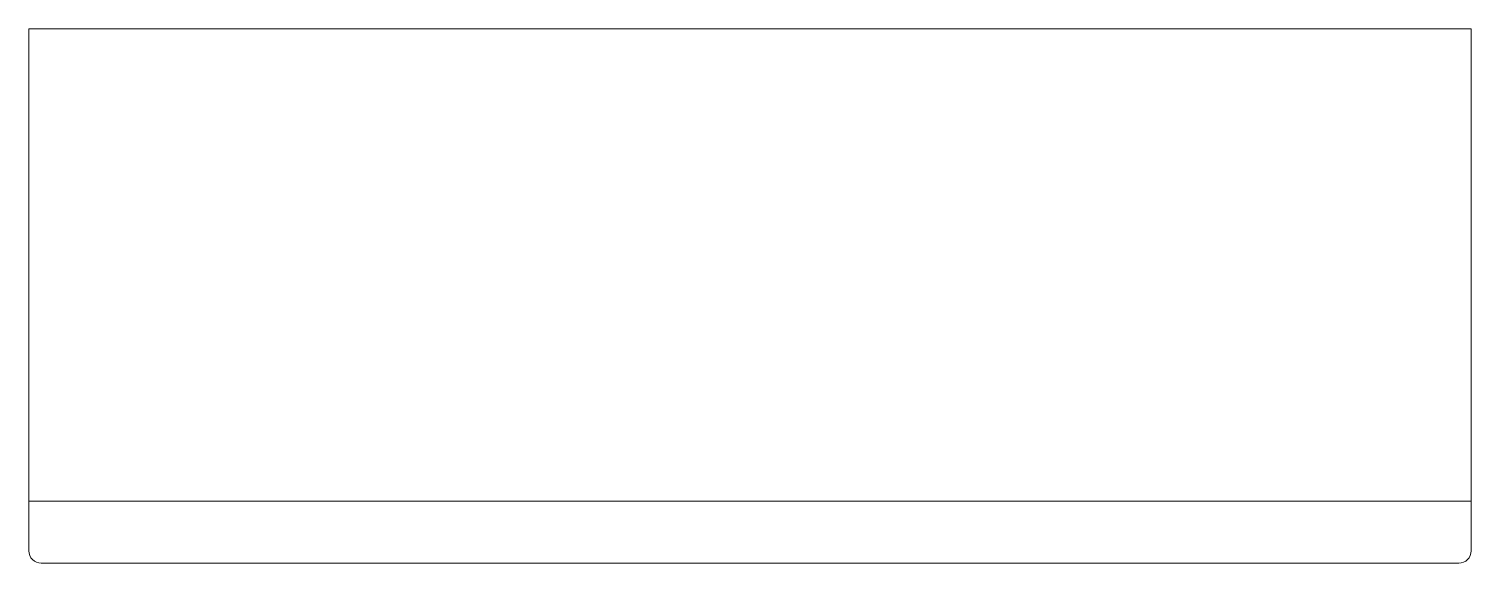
# Model space of a CAD drawing. Header units: inches. Extents: x 304.5 to 319, y 222.6 to 228.
import ezdxf

# ---------------------------------------------------------------- set-up
doc = ezdxf.new("R2010")
doc.units = ezdxf.units.IN
doc.header["$MEASUREMENT"] = 0
doc.layers.add('E-101-Duplex-with-switches', color=3, linetype='Continuous', lineweight=9)

msp = doc.modelspace()

# ---------------------------------------------------------------- linework, layer by layer
at = {"layer": 'E-101-Duplex-with-switches', "lineweight": 5}
for p, q in [((304.541, 227.973), (304.541, 222.723)), ((304.541, 227.973), (319.041, 227.973)), ((319.041, 227.973), (319.041, 222.723)), ((304.541, 223.223), (319.041, 223.223)), ((304.666, 222.598), (318.916, 222.598))]:
    msp.add_line(p, q, dxfattribs=at)
for centre, start, end in [((304.666, 222.723), 180, 270), ((318.916, 222.723), 270, 0)]:
    msp.add_arc(centre, 0.125, start, end, dxfattribs=at)

doc.saveas('drawing.dxf')
